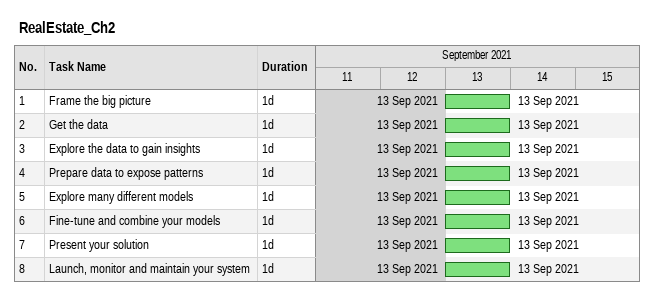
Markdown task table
RealEstate_Ch2

| ID | Task | Duration | Start | Finish |
|---|---|---|---|---|
| 1 | Frame the big picture | 1d | 2021-09-13 | 2021-09-13 |
| 2 | Get the data | 1d | 2021-09-13 | 2021-09-13 |
| 3 | Explore the data to gain insights | 1d | 2021-09-13 | 2021-09-13 |
| 4 | Prepare data to expose patterns | 1d | 2021-09-13 | 2021-09-13 |
| 5 | Explore many different models | 1d | 2021-09-13 | 2021-09-13 |
| 6 | Fine-tune and combine your models | 1d | 2021-09-13 | 2021-09-13 |
| 7 | Present your solution | 1d | 2021-09-13 | 2021-09-13 |
| 8 | Launch, monitor and maintain your system | 1d | 2021-09-13 | 2021-09-13 |
